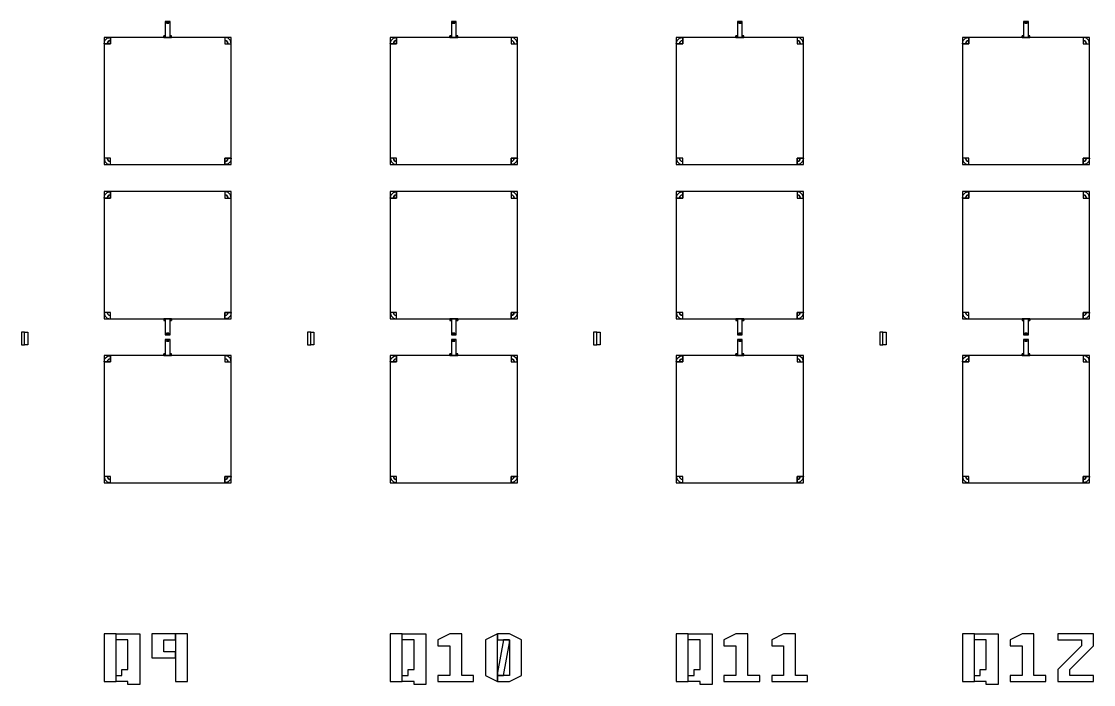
# Model space of a CAD drawing. Extents: x -50899 to 50899, y -48295 to 50898.
# Drawn here: x -13520 to -6775, y -39024 to -34855 of the extents above; entities that cross this region are included whole.
import ezdxf

# ---------------------------------------------------------------- set-up
doc = ezdxf.new("R2010")
doc.units = 0

# ---------------------------------------------------------------- blocks, each defined once
blk = doc.blocks.new('Q8')
blk.add_lwpolyline([(1700, 2237.3), (1700, 2317.3), (1680, 2317.3), (1680, 2237.3), (1700, 2237.3)])
blk = doc.blocks.new('Q9')
for points in [[(785, 4270), (785, 4170), (815, 4170), (815, 4270), (785, 4270)], [(792.5, 4265), (792.5, 4260), (807.5, 4260), (807.5, 4265), (792.5, 4265)], [(797.5, 4270), (797.5, 4265), (802.5, 4265), (802.5, 4270), (797.5, 4270)], [(400, 4170), (400, 3370), (1200, 3370), (1200, 4170), (400, 4170)], [(400, 4170), (400, 4130), (440, 4130), (440, 4170), (400, 4170)], [(400, 4130), (405.4, 4150), (420, 4164.6), (440, 4170), (440, 4150), (430, 4147.3), (422.7, 4140), (420, 4130), (400, 4130)], [(420, 4130), (422.7, 4140), (430, 4147.3), (440, 4150), (440, 4130), (440, 4130), (440, 4130), (440, 4130), (420, 4130)], [(785, 4170), (785, 4180), (775, 4180), (775, 4170), (785, 4170)], [(785, 4180), (783.7, 4175), (780, 4171.3), (775, 4170), (775, 4175), (777.5, 4175.7), (779.3, 4177.5), (780, 4180), (785, 4180)], [(780, 4180), (779.3, 4177.5), (777.5, 4175.7), (775, 4175), (775, 4180), (775, 4180), (775, 4180), (775, 4180), (780, 4180)], [(825, 4170), (825, 4180), (815, 4180), (815, 4170), (825, 4170)], [(815, 4180), (816.3, 4175), (820, 4171.3), (825, 4170), (825, 4175), (822.5, 4175.7), (820.7, 4177.5), (820, 4180), (815, 4180)], [(820, 4180), (820.7, 4177.5), (822.5, 4175.7), (825, 4175), (825, 4180), (825, 4180), (825, 4180), (825, 4180), (820, 4180)], [(1160, 4170), (1160, 4130), (1200, 4130), (1200, 4170), (1160, 4170)], [(1200, 4130), (1194.6, 4150), (1180, 4164.6), (1160, 4170), (1160, 4150), (1170, 4147.3), (1177.3, 4140), (1180, 4130), (1200, 4130)], [(1180, 4130), (1177.3, 4140), (1170, 4147.3), (1160, 4150), (1160, 4130), (1160, 4130), (1160, 4130), (1160, 4130), (1180, 4130)], [(440, 3370), (440, 3410), (400, 3410), (400, 3370), (440, 3370)], [(400, 3410), (405.4, 3390), (420, 3375.4), (440, 3370), (440, 3390), (430, 3392.7), (422.7, 3400), (420, 3410), (400, 3410)], [(420, 3410), (422.7, 3400), (430, 3392.7), (440, 3390), (440, 3410), (440, 3410), (440, 3410), (440, 3410), (420, 3410)], [(1200, 3370), (1200, 3410), (1160, 3410), (1160, 3370), (1200, 3370)], [(1200, 3410), (1194.6, 3390), (1180, 3375.4), (1160, 3370), (1160, 3390), (1170, 3392.7), (1177.3, 3400), (1180, 3410), (1200, 3410)], [(1180, 3410), (1177.3, 3400), (1170, 3392.7), (1160, 3390), (1160, 3410), (1160, 3410), (1160, 3410), (1160, 3410), (1180, 3410)], [(400, 3200), (400, 2400), (1200, 2400), (1200, 3200), (400, 3200)], [(400, 3200), (400, 3160), (440, 3160), (440, 3200), (400, 3200)], [(400, 3160), (405.4, 3180), (420, 3194.6), (440, 3200), (440, 3180), (430, 3177.3), (422.7, 3170), (420, 3160), (400, 3160)], [(420, 3160), (422.7, 3170), (430, 3177.3), (440, 3180), (440, 3160), (440, 3160), (440, 3160), (440, 3160), (420, 3160)], [(1160, 3200), (1160, 3160), (1200, 3160), (1200, 3200), (1160, 3200)], [(1200, 3160), (1194.6, 3180), (1180, 3194.6), (1160, 3200), (1160, 3180), (1170, 3177.3), (1177.3, 3170), (1180, 3160), (1200, 3160)], [(1180, 3160), (1177.3, 3170), (1170, 3177.3), (1160, 3180), (1160, 3160), (1160, 3160), (1160, 3160), (1160, 3160), (1180, 3160)], [(440, 2400), (440, 2440), (400, 2440), (400, 2400), (440, 2400)], [(400, 2440), (405.4, 2420), (420, 2405.4), (440, 2400), (440, 2420), (430, 2422.7), (422.7, 2430), (420, 2440), (400, 2440)], [(420, 2440), (422.7, 2430), (430, 2422.7), (440, 2420), (440, 2440), (440, 2440), (440, 2440), (440, 2440), (420, 2440)], [(1200, 2400), (1200, 2440), (1160, 2440), (1160, 2400), (1200, 2400)], [(1200, 2440), (1194.6, 2420), (1180, 2405.4), (1160, 2400), (1160, 2420), (1170, 2422.7), (1177.3, 2430), (1180, 2440), (1200, 2440)], [(1180, 2440), (1177.3, 2430), (1170, 2422.7), (1160, 2420), (1160, 2440), (1160, 2440), (1160, 2440), (1160, 2440), (1180, 2440)], [(775, 2400), (775, 2390), (785, 2390), (785, 2400), (775, 2400)], [(785, 2390), (783.7, 2395), (780, 2398.7), (775, 2400), (775, 2395), (777.5, 2394.3), (779.3, 2392.5), (780, 2390), (785, 2390)], [(780, 2390), (779.3, 2392.5), (777.5, 2394.3), (775, 2395), (775, 2390), (775, 2390), (775, 2390), (775, 2390), (780, 2390)], [(785, 2400), (785, 2300), (815, 2300), (815, 2400), (785, 2400)], [(815, 2400), (815, 2390), (825, 2390), (825, 2400), (815, 2400)], [(815, 2390), (816.3, 2395), (820, 2398.7), (825, 2400), (825, 2395), (822.5, 2394.3), (820.7, 2392.5), (820, 2390), (815, 2390)], [(820, 2390), (820.7, 2392.5), (822.5, 2394.3), (825, 2395), (825, 2390), (825, 2390), (825, 2390), (825, 2390), (820, 2390)], [(-100, 2237.3), (-100, 2317.3), (-80, 2317.3), (-80, 2237.3), (-100, 2237.3)], [(807.5, 2305), (807.5, 2310), (792.5, 2310), (792.5, 2305), (807.5, 2305)], [(802.5, 2300), (802.5, 2305), (797.5, 2305), (797.5, 2300), (802.5, 2300)], [(1700, 2237.3), (1700, 2317.3), (1680, 2317.3), (1680, 2237.3), (1700, 2237.3)], [(785, 2270), (785, 2170), (815, 2170), (815, 2270), (785, 2270)], [(792.5, 2265), (792.5, 2260), (807.5, 2260), (807.5, 2265), (792.5, 2265)], [(797.5, 2270), (797.5, 2265), (802.5, 2265), (802.5, 2270), (797.5, 2270)], [(400, 2170), (400, 1370), (1200, 1370), (1200, 2170), (400, 2170)], [(400, 2170), (400, 2130), (440, 2130), (440, 2170), (400, 2170)], [(400, 2130), (405.4, 2150), (420, 2164.6), (440, 2170), (440, 2150), (430, 2147.3), (422.7, 2140), (420, 2130), (400, 2130)], [(785, 2170), (785, 2180), (775, 2180), (775, 2170), (785, 2170)], [(785, 2180), (783.7, 2175), (780, 2171.3), (775, 2170), (775, 2175), (777.5, 2175.7), (779.3, 2177.5), (780, 2180), (785, 2180)], [(780, 2180), (779.3, 2177.5), (777.5, 2175.7), (775, 2175), (775, 2180), (775, 2180), (775, 2180), (775, 2180), (780, 2180)], [(825, 2170), (825, 2180), (815, 2180), (815, 2170), (825, 2170)], [(815, 2180), (816.3, 2175), (820, 2171.3), (825, 2170), (825, 2175), (822.5, 2175.7), (820.7, 2177.5), (820, 2180), (815, 2180)], [(820, 2180), (820.7, 2177.5), (822.5, 2175.7), (825, 2175), (825, 2180), (825, 2180), (825, 2180), (825, 2180), (820, 2180)], [(1160, 2170), (1160, 2130), (1200, 2130), (1200, 2170), (1160, 2170)], [(1200, 2130), (1194.6, 2150), (1180, 2164.6), (1160, 2170), (1160, 2150), (1170, 2147.3), (1177.3, 2140), (1180, 2130), (1200, 2130)], [(420, 2130), (422.7, 2140), (430, 2147.3), (440, 2150), (440, 2130), (440, 2130), (440, 2130), (440, 2130), (420, 2130)], [(1180, 2130), (1177.3, 2140), (1170, 2147.3), (1160, 2150), (1160, 2130), (1160, 2130), (1160, 2130), (1160, 2130), (1180, 2130)], [(440, 1370), (440, 1410), (400, 1410), (400, 1370), (440, 1370)], [(400, 1410), (405.4, 1390), (420, 1375.4), (440, 1370), (440, 1390), (430, 1392.7), (422.7, 1400), (420, 1410), (400, 1410)], [(420, 1410), (422.7, 1400), (430, 1392.7), (440, 1390), (440, 1410), (440, 1410), (440, 1410), (440, 1410), (420, 1410)], [(1200, 1370), (1200, 1410), (1160, 1410), (1160, 1370), (1200, 1370)], [(1200, 1410), (1194.6, 1390), (1180, 1375.4), (1160, 1370), (1160, 1390), (1170, 1392.7), (1177.3, 1400), (1180, 1410), (1200, 1410)], [(1180, 1410), (1177.3, 1400), (1170, 1392.7), (1160, 1390), (1160, 1410), (1160, 1410), (1160, 1410), (1160, 1410), (1180, 1410)], [(400, 120), (475, 120), (475, 420), (400, 420), (400, 120)], [(475, 157.5), (512.5, 157.5), (512.5, 195), (550, 195), (550, 382.5), (475, 382.5), (475, 420), (625, 420), (625, 101.2), (550, 101.2), (550, 120), (475, 120), (475, 157.5)], [(850, 420), (700, 420), (700, 270), (850, 270), (850, 307.5), (775, 307.5), (775, 382.5), (850, 382.5), (850, 420)], [(850, 120), (925, 120), (925, 420), (850, 420), (850, 120)]]:
    blk.add_lwpolyline(points)
blk = doc.blocks.new('Q10')
for points in [[(785, 4270), (785, 4170), (815, 4170), (815, 4270), (785, 4270)], [(792.5, 4265), (792.5, 4260), (807.5, 4260), (807.5, 4265), (792.5, 4265)], [(797.5, 4270), (797.5, 4265), (802.5, 4265), (802.5, 4270), (797.5, 4270)], [(400, 4170), (400, 3370), (1200, 3370), (1200, 4170), (400, 4170)], [(400, 4170), (400, 4130), (440, 4130), (440, 4170), (400, 4170)], [(400, 4130), (405.4, 4150), (420, 4164.6), (440, 4170), (440, 4150), (430, 4147.3), (422.7, 4140), (420, 4130), (400, 4130)], [(420, 4130), (422.7, 4140), (430, 4147.3), (440, 4150), (440, 4130), (440, 4130), (440, 4130), (440, 4130), (420, 4130)], [(785, 4170), (785, 4180), (775, 4180), (775, 4170), (785, 4170)], [(785, 4180), (783.7, 4175), (780, 4171.3), (775, 4170), (775, 4175), (777.5, 4175.7), (779.3, 4177.5), (780, 4180), (785, 4180)], [(780, 4180), (779.3, 4177.5), (777.5, 4175.7), (775, 4175), (775, 4180), (775, 4180), (775, 4180), (775, 4180), (780, 4180)], [(825, 4170), (825, 4180), (815, 4180), (815, 4170), (825, 4170)], [(815, 4180), (816.3, 4175), (820, 4171.3), (825, 4170), (825, 4175), (822.5, 4175.7), (820.7, 4177.5), (820, 4180), (815, 4180)], [(820, 4180), (820.7, 4177.5), (822.5, 4175.7), (825, 4175), (825, 4180), (825, 4180), (825, 4180), (825, 4180), (820, 4180)], [(1160, 4170), (1160, 4130), (1200, 4130), (1200, 4170), (1160, 4170)], [(1200, 4130), (1194.6, 4150), (1180, 4164.6), (1160, 4170), (1160, 4150), (1170, 4147.3), (1177.3, 4140), (1180, 4130), (1200, 4130)], [(1180, 4130), (1177.3, 4140), (1170, 4147.3), (1160, 4150), (1160, 4130), (1160, 4130), (1160, 4130), (1160, 4130), (1180, 4130)], [(440, 3370), (440, 3410), (400, 3410), (400, 3370), (440, 3370)], [(400, 3410), (405.4, 3390), (420, 3375.4), (440, 3370), (440, 3390), (430, 3392.7), (422.7, 3400), (420, 3410), (400, 3410)], [(420, 3410), (422.7, 3400), (430, 3392.7), (440, 3390), (440, 3410), (440, 3410), (440, 3410), (440, 3410), (420, 3410)], [(1200, 3370), (1200, 3410), (1160, 3410), (1160, 3370), (1200, 3370)], [(1200, 3410), (1194.6, 3390), (1180, 3375.4), (1160, 3370), (1160, 3390), (1170, 3392.7), (1177.3, 3400), (1180, 3410), (1200, 3410)], [(1180, 3410), (1177.3, 3400), (1170, 3392.7), (1160, 3390), (1160, 3410), (1160, 3410), (1160, 3410), (1160, 3410), (1180, 3410)], [(400, 3200), (400, 2400), (1200, 2400), (1200, 3200), (400, 3200)], [(400, 3200), (400, 3160), (440, 3160), (440, 3200), (400, 3200)], [(400, 3160), (405.4, 3180), (420, 3194.6), (440, 3200), (440, 3180), (430, 3177.3), (422.7, 3170), (420, 3160), (400, 3160)], [(420, 3160), (422.7, 3170), (430, 3177.3), (440, 3180), (440, 3160), (440, 3160), (440, 3160), (440, 3160), (420, 3160)], [(1160, 3200), (1160, 3160), (1200, 3160), (1200, 3200), (1160, 3200)], [(1200, 3160), (1194.6, 3180), (1180, 3194.6), (1160, 3200), (1160, 3180), (1170, 3177.3), (1177.3, 3170), (1180, 3160), (1200, 3160)], [(1180, 3160), (1177.3, 3170), (1170, 3177.3), (1160, 3180), (1160, 3160), (1160, 3160), (1160, 3160), (1160, 3160), (1180, 3160)], [(440, 2400), (440, 2440), (400, 2440), (400, 2400), (440, 2400)], [(400, 2440), (405.4, 2420), (420, 2405.4), (440, 2400), (440, 2420), (430, 2422.7), (422.7, 2430), (420, 2440), (400, 2440)], [(420, 2440), (422.7, 2430), (430, 2422.7), (440, 2420), (440, 2440), (440, 2440), (440, 2440), (440, 2440), (420, 2440)], [(1200, 2400), (1200, 2440), (1160, 2440), (1160, 2400), (1200, 2400)], [(1200, 2440), (1194.6, 2420), (1180, 2405.4), (1160, 2400), (1160, 2420), (1170, 2422.7), (1177.3, 2430), (1180, 2440), (1200, 2440)], [(1180, 2440), (1177.3, 2430), (1170, 2422.7), (1160, 2420), (1160, 2440), (1160, 2440), (1160, 2440), (1160, 2440), (1180, 2440)], [(775, 2400), (775, 2390), (785, 2390), (785, 2400), (775, 2400)], [(785, 2390), (783.7, 2395), (780, 2398.7), (775, 2400), (775, 2395), (777.5, 2394.3), (779.3, 2392.5), (780, 2390), (785, 2390)], [(780, 2390), (779.3, 2392.5), (777.5, 2394.3), (775, 2395), (775, 2390), (775, 2390), (775, 2390), (775, 2390), (780, 2390)], [(785, 2400), (785, 2300), (815, 2300), (815, 2400), (785, 2400)], [(815, 2400), (815, 2390), (825, 2390), (825, 2400), (815, 2400)], [(815, 2390), (816.3, 2395), (820, 2398.7), (825, 2400), (825, 2395), (822.5, 2394.3), (820.7, 2392.5), (820, 2390), (815, 2390)], [(820, 2390), (820.7, 2392.5), (822.5, 2394.3), (825, 2395), (825, 2390), (825, 2390), (825, 2390), (825, 2390), (820, 2390)], [(-100, 2237.3), (-100, 2317.3), (-80, 2317.3), (-80, 2237.3), (-100, 2237.3)], [(807.5, 2305), (807.5, 2310), (792.5, 2310), (792.5, 2305), (807.5, 2305)], [(802.5, 2300), (802.5, 2305), (797.5, 2305), (797.5, 2300), (802.5, 2300)], [(1700, 2237.3), (1700, 2317.3), (1680, 2317.3), (1680, 2237.3), (1700, 2237.3)], [(785, 2270), (785, 2170), (815, 2170), (815, 2270), (785, 2270)], [(792.5, 2265), (792.5, 2260), (807.5, 2260), (807.5, 2265), (792.5, 2265)], [(797.5, 2270), (797.5, 2265), (802.5, 2265), (802.5, 2270), (797.5, 2270)], [(400, 2170), (400, 1370), (1200, 1370), (1200, 2170), (400, 2170)], [(400, 2170), (400, 2130), (440, 2130), (440, 2170), (400, 2170)], [(400, 2130), (405.4, 2150), (420, 2164.6), (440, 2170), (440, 2150), (430, 2147.3), (422.7, 2140), (420, 2130), (400, 2130)], [(785, 2170), (785, 2180), (775, 2180), (775, 2170), (785, 2170)], [(785, 2180), (783.7, 2175), (780, 2171.3), (775, 2170), (775, 2175), (777.5, 2175.7), (779.3, 2177.5), (780, 2180), (785, 2180)], [(780, 2180), (779.3, 2177.5), (777.5, 2175.7), (775, 2175), (775, 2180), (775, 2180), (775, 2180), (775, 2180), (780, 2180)], [(825, 2170), (825, 2180), (815, 2180), (815, 2170), (825, 2170)], [(815, 2180), (816.3, 2175), (820, 2171.3), (825, 2170), (825, 2175), (822.5, 2175.7), (820.7, 2177.5), (820, 2180), (815, 2180)], [(820, 2180), (820.7, 2177.5), (822.5, 2175.7), (825, 2175), (825, 2180), (825, 2180), (825, 2180), (825, 2180), (820, 2180)], [(1160, 2170), (1160, 2130), (1200, 2130), (1200, 2170), (1160, 2170)], [(1200, 2130), (1194.6, 2150), (1180, 2164.6), (1160, 2170), (1160, 2150), (1170, 2147.3), (1177.3, 2140), (1180, 2130), (1200, 2130)], [(420, 2130), (422.7, 2140), (430, 2147.3), (440, 2150), (440, 2130), (440, 2130), (440, 2130), (440, 2130), (420, 2130)], [(1180, 2130), (1177.3, 2140), (1170, 2147.3), (1160, 2150), (1160, 2130), (1160, 2130), (1160, 2130), (1160, 2130), (1180, 2130)], [(440, 1370), (440, 1410), (400, 1410), (400, 1370), (440, 1370)], [(400, 1410), (405.4, 1390), (420, 1375.4), (440, 1370), (440, 1390), (430, 1392.7), (422.7, 1400), (420, 1410), (400, 1410)], [(420, 1410), (422.7, 1400), (430, 1392.7), (440, 1390), (440, 1410), (440, 1410), (440, 1410), (440, 1410), (420, 1410)], [(1200, 1370), (1200, 1410), (1160, 1410), (1160, 1370), (1200, 1370)], [(1200, 1410), (1194.6, 1390), (1180, 1375.4), (1160, 1370), (1160, 1390), (1170, 1392.7), (1177.3, 1400), (1180, 1410), (1200, 1410)], [(1180, 1410), (1177.3, 1400), (1170, 1392.7), (1160, 1390), (1160, 1410), (1160, 1410), (1160, 1410), (1160, 1410), (1180, 1410)], [(400, 120), (475, 120), (475, 420), (400, 420), (400, 120)], [(475, 157.5), (512.5, 157.5), (512.5, 195), (550, 195), (550, 382.5), (475, 382.5), (475, 420), (625, 420), (625, 101.2), (550, 101.2), (550, 120), (475, 120), (475, 157.5)], [(700, 120), (925, 120), (925, 157.5), (850, 157.5), (850, 420), (775, 420), (700, 382.5), (700, 345), (775, 345), (775, 157.5), (700, 157.5), (700, 120), (700, 120)], [(1000, 157.5), (1075, 120), (1075, 420), (1000, 382.5), (1000, 157.5)], [(1075, 120), (1150, 120), (1225, 157.5), (1225, 382.5), (1150, 420), (1075, 420), (1075, 382.5), (1150, 382.5), (1150, 157.5), (1075, 157.5), (1075, 120)], [(1075, 157.5), (1112.5, 157.5), (1150, 363.8), (1150, 382.5), (1112.5, 382.5), (1075, 176.2), (1075, 157.5)]]:
    blk.add_lwpolyline(points)
blk = doc.blocks.new('Q11')
for points in [[(785, 4270), (785, 4170), (815, 4170), (815, 4270), (785, 4270)], [(792.5, 4265), (792.5, 4260), (807.5, 4260), (807.5, 4265), (792.5, 4265)], [(797.5, 4270), (797.5, 4265), (802.5, 4265), (802.5, 4270), (797.5, 4270)], [(400, 4170), (400, 3370), (1200, 3370), (1200, 4170), (400, 4170)], [(400, 4170), (400, 4130), (440, 4130), (440, 4170), (400, 4170)], [(400, 4130), (405.4, 4150), (420, 4164.6), (440, 4170), (440, 4150), (430, 4147.3), (422.7, 4140), (420, 4130), (400, 4130)], [(420, 4130), (422.7, 4140), (430, 4147.3), (440, 4150), (440, 4130), (440, 4130), (440, 4130), (440, 4130), (420, 4130)], [(785, 4170), (785, 4180), (775, 4180), (775, 4170), (785, 4170)], [(785, 4180), (783.7, 4175), (780, 4171.3), (775, 4170), (775, 4175), (777.5, 4175.7), (779.3, 4177.5), (780, 4180), (785, 4180)], [(780, 4180), (779.3, 4177.5), (777.5, 4175.7), (775, 4175), (775, 4180), (775, 4180), (775, 4180), (775, 4180), (780, 4180)], [(825, 4170), (825, 4180), (815, 4180), (815, 4170), (825, 4170)], [(815, 4180), (816.3, 4175), (820, 4171.3), (825, 4170), (825, 4175), (822.5, 4175.7), (820.7, 4177.5), (820, 4180), (815, 4180)], [(820, 4180), (820.7, 4177.5), (822.5, 4175.7), (825, 4175), (825, 4180), (825, 4180), (825, 4180), (825, 4180), (820, 4180)], [(1160, 4170), (1160, 4130), (1200, 4130), (1200, 4170), (1160, 4170)], [(1200, 4130), (1194.6, 4150), (1180, 4164.6), (1160, 4170), (1160, 4150), (1170, 4147.3), (1177.3, 4140), (1180, 4130), (1200, 4130)], [(1180, 4130), (1177.3, 4140), (1170, 4147.3), (1160, 4150), (1160, 4130), (1160, 4130), (1160, 4130), (1160, 4130), (1180, 4130)], [(440, 3370), (440, 3410), (400, 3410), (400, 3370), (440, 3370)], [(400, 3410), (405.4, 3390), (420, 3375.4), (440, 3370), (440, 3390), (430, 3392.7), (422.7, 3400), (420, 3410), (400, 3410)], [(420, 3410), (422.7, 3400), (430, 3392.7), (440, 3390), (440, 3410), (440, 3410), (440, 3410), (440, 3410), (420, 3410)], [(1200, 3370), (1200, 3410), (1160, 3410), (1160, 3370), (1200, 3370)], [(1200, 3410), (1194.6, 3390), (1180, 3375.4), (1160, 3370), (1160, 3390), (1170, 3392.7), (1177.3, 3400), (1180, 3410), (1200, 3410)], [(1180, 3410), (1177.3, 3400), (1170, 3392.7), (1160, 3390), (1160, 3410), (1160, 3410), (1160, 3410), (1160, 3410), (1180, 3410)], [(400, 3200), (400, 2400), (1200, 2400), (1200, 3200), (400, 3200)], [(400, 3200), (400, 3160), (440, 3160), (440, 3200), (400, 3200)], [(400, 3160), (405.4, 3180), (420, 3194.6), (440, 3200), (440, 3180), (430, 3177.3), (422.7, 3170), (420, 3160), (400, 3160)], [(420, 3160), (422.7, 3170), (430, 3177.3), (440, 3180), (440, 3160), (440, 3160), (440, 3160), (440, 3160), (420, 3160)], [(1160, 3200), (1160, 3160), (1200, 3160), (1200, 3200), (1160, 3200)], [(1200, 3160), (1194.6, 3180), (1180, 3194.6), (1160, 3200), (1160, 3180), (1170, 3177.3), (1177.3, 3170), (1180, 3160), (1200, 3160)], [(1180, 3160), (1177.3, 3170), (1170, 3177.3), (1160, 3180), (1160, 3160), (1160, 3160), (1160, 3160), (1160, 3160), (1180, 3160)], [(440, 2400), (440, 2440), (400, 2440), (400, 2400), (440, 2400)], [(400, 2440), (405.4, 2420), (420, 2405.4), (440, 2400), (440, 2420), (430, 2422.7), (422.7, 2430), (420, 2440), (400, 2440)], [(420, 2440), (422.7, 2430), (430, 2422.7), (440, 2420), (440, 2440), (440, 2440), (440, 2440), (440, 2440), (420, 2440)], [(1200, 2400), (1200, 2440), (1160, 2440), (1160, 2400), (1200, 2400)], [(1200, 2440), (1194.6, 2420), (1180, 2405.4), (1160, 2400), (1160, 2420), (1170, 2422.7), (1177.3, 2430), (1180, 2440), (1200, 2440)], [(1180, 2440), (1177.3, 2430), (1170, 2422.7), (1160, 2420), (1160, 2440), (1160, 2440), (1160, 2440), (1160, 2440), (1180, 2440)], [(775, 2400), (775, 2390), (785, 2390), (785, 2400), (775, 2400)], [(785, 2390), (783.7, 2395), (780, 2398.7), (775, 2400), (775, 2395), (777.5, 2394.3), (779.3, 2392.5), (780, 2390), (785, 2390)], [(780, 2390), (779.3, 2392.5), (777.5, 2394.3), (775, 2395), (775, 2390), (775, 2390), (775, 2390), (775, 2390), (780, 2390)], [(785, 2400), (785, 2300), (815, 2300), (815, 2400), (785, 2400)], [(815, 2400), (815, 2390), (825, 2390), (825, 2400), (815, 2400)], [(815, 2390), (816.3, 2395), (820, 2398.7), (825, 2400), (825, 2395), (822.5, 2394.3), (820.7, 2392.5), (820, 2390), (815, 2390)], [(820, 2390), (820.7, 2392.5), (822.5, 2394.3), (825, 2395), (825, 2390), (825, 2390), (825, 2390), (825, 2390), (820, 2390)], [(-100, 2237.3), (-100, 2317.3), (-80, 2317.3), (-80, 2237.3), (-100, 2237.3)], [(807.5, 2305), (807.5, 2310), (792.5, 2310), (792.5, 2305), (807.5, 2305)], [(802.5, 2300), (802.5, 2305), (797.5, 2305), (797.5, 2300), (802.5, 2300)], [(1700, 2237.3), (1700, 2317.3), (1680, 2317.3), (1680, 2237.3), (1700, 2237.3)], [(785, 2270), (785, 2170), (815, 2170), (815, 2270), (785, 2270)], [(792.5, 2265), (792.5, 2260), (807.5, 2260), (807.5, 2265), (792.5, 2265)], [(797.5, 2270), (797.5, 2265), (802.5, 2265), (802.5, 2270), (797.5, 2270)], [(400, 2170), (400, 1370), (1200, 1370), (1200, 2170), (400, 2170)], [(400, 2170), (400, 2130), (440, 2130), (440, 2170), (400, 2170)], [(400, 2130), (405.4, 2150), (420, 2164.6), (440, 2170), (440, 2150), (430, 2147.3), (422.7, 2140), (420, 2130), (400, 2130)], [(785, 2170), (785, 2180), (775, 2180), (775, 2170), (785, 2170)], [(785, 2180), (783.7, 2175), (780, 2171.3), (775, 2170), (775, 2175), (777.5, 2175.7), (779.3, 2177.5), (780, 2180), (785, 2180)], [(780, 2180), (779.3, 2177.5), (777.5, 2175.7), (775, 2175), (775, 2180), (775, 2180), (775, 2180), (775, 2180), (780, 2180)], [(825, 2170), (825, 2180), (815, 2180), (815, 2170), (825, 2170)], [(815, 2180), (816.3, 2175), (820, 2171.3), (825, 2170), (825, 2175), (822.5, 2175.7), (820.7, 2177.5), (820, 2180), (815, 2180)], [(820, 2180), (820.7, 2177.5), (822.5, 2175.7), (825, 2175), (825, 2180), (825, 2180), (825, 2180), (825, 2180), (820, 2180)], [(1160, 2170), (1160, 2130), (1200, 2130), (1200, 2170), (1160, 2170)], [(1200, 2130), (1194.6, 2150), (1180, 2164.6), (1160, 2170), (1160, 2150), (1170, 2147.3), (1177.3, 2140), (1180, 2130), (1200, 2130)], [(420, 2130), (422.7, 2140), (430, 2147.3), (440, 2150), (440, 2130), (440, 2130), (440, 2130), (440, 2130), (420, 2130)], [(1180, 2130), (1177.3, 2140), (1170, 2147.3), (1160, 2150), (1160, 2130), (1160, 2130), (1160, 2130), (1160, 2130), (1180, 2130)], [(440, 1370), (440, 1410), (400, 1410), (400, 1370), (440, 1370)], [(400, 1410), (405.4, 1390), (420, 1375.4), (440, 1370), (440, 1390), (430, 1392.7), (422.7, 1400), (420, 1410), (400, 1410)], [(420, 1410), (422.7, 1400), (430, 1392.7), (440, 1390), (440, 1410), (440, 1410), (440, 1410), (440, 1410), (420, 1410)], [(1200, 1370), (1200, 1410), (1160, 1410), (1160, 1370), (1200, 1370)], [(1200, 1410), (1194.6, 1390), (1180, 1375.4), (1160, 1370), (1160, 1390), (1170, 1392.7), (1177.3, 1400), (1180, 1410), (1200, 1410)], [(1180, 1410), (1177.3, 1400), (1170, 1392.7), (1160, 1390), (1160, 1410), (1160, 1410), (1160, 1410), (1160, 1410), (1180, 1410)], [(400, 120), (475, 120), (475, 420), (400, 420), (400, 120)], [(475, 157.5), (512.5, 157.5), (512.5, 195), (550, 195), (550, 382.5), (475, 382.5), (475, 420), (625, 420), (625, 101.2), (550, 101.2), (550, 120), (475, 120), (475, 157.5)], [(700, 120), (925, 120), (925, 157.5), (850, 157.5), (850, 420), (775, 420), (700, 382.5), (700, 345), (775, 345), (775, 157.5), (700, 157.5), (700, 120), (700, 120)], [(1000, 120), (1225, 120), (1225, 157.5), (1150, 157.5), (1150, 420), (1075, 420), (1000, 382.5), (1000, 345), (1075, 345), (1075, 157.5), (1000, 157.5), (1000, 120), (1000, 120)]]:
    blk.add_lwpolyline(points)
blk = doc.blocks.new('Q12')
for points in [[(785, 4270), (785, 4170), (815, 4170), (815, 4270), (785, 4270)], [(792.5, 4265), (792.5, 4260), (807.5, 4260), (807.5, 4265), (792.5, 4265)], [(797.5, 4270), (797.5, 4265), (802.5, 4265), (802.5, 4270), (797.5, 4270)], [(400, 4170), (400, 3370), (1200, 3370), (1200, 4170), (400, 4170)], [(400, 4170), (400, 4130), (440, 4130), (440, 4170), (400, 4170)], [(400, 4130), (405.4, 4150), (420, 4164.6), (440, 4170), (440, 4150), (430, 4147.3), (422.7, 4140), (420, 4130), (400, 4130)], [(420, 4130), (422.7, 4140), (430, 4147.3), (440, 4150), (440, 4130), (440, 4130), (440, 4130), (440, 4130), (420, 4130)], [(785, 4170), (785, 4180), (775, 4180), (775, 4170), (785, 4170)], [(785, 4180), (783.7, 4175), (780, 4171.3), (775, 4170), (775, 4175), (777.5, 4175.7), (779.3, 4177.5), (780, 4180), (785, 4180)], [(780, 4180), (779.3, 4177.5), (777.5, 4175.7), (775, 4175), (775, 4180), (775, 4180), (775, 4180), (775, 4180), (780, 4180)], [(825, 4170), (825, 4180), (815, 4180), (815, 4170), (825, 4170)], [(815, 4180), (816.3, 4175), (820, 4171.3), (825, 4170), (825, 4175), (822.5, 4175.7), (820.7, 4177.5), (820, 4180), (815, 4180)], [(820, 4180), (820.7, 4177.5), (822.5, 4175.7), (825, 4175), (825, 4180), (825, 4180), (825, 4180), (825, 4180), (820, 4180)], [(1160, 4170), (1160, 4130), (1200, 4130), (1200, 4170), (1160, 4170)], [(1200, 4130), (1194.6, 4150), (1180, 4164.6), (1160, 4170), (1160, 4150), (1170, 4147.3), (1177.3, 4140), (1180, 4130), (1200, 4130)], [(1180, 4130), (1177.3, 4140), (1170, 4147.3), (1160, 4150), (1160, 4130), (1160, 4130), (1160, 4130), (1160, 4130), (1180, 4130)], [(440, 3370), (440, 3410), (400, 3410), (400, 3370), (440, 3370)], [(400, 3410), (405.4, 3390), (420, 3375.4), (440, 3370), (440, 3390), (430, 3392.7), (422.7, 3400), (420, 3410), (400, 3410)], [(420, 3410), (422.7, 3400), (430, 3392.7), (440, 3390), (440, 3410), (440, 3410), (440, 3410), (440, 3410), (420, 3410)], [(1200, 3370), (1200, 3410), (1160, 3410), (1160, 3370), (1200, 3370)], [(1200, 3410), (1194.6, 3390), (1180, 3375.4), (1160, 3370), (1160, 3390), (1170, 3392.7), (1177.3, 3400), (1180, 3410), (1200, 3410)], [(1180, 3410), (1177.3, 3400), (1170, 3392.7), (1160, 3390), (1160, 3410), (1160, 3410), (1160, 3410), (1160, 3410), (1180, 3410)], [(400, 3200), (400, 2400), (1200, 2400), (1200, 3200), (400, 3200)], [(400, 3200), (400, 3160), (440, 3160), (440, 3200), (400, 3200)], [(400, 3160), (405.4, 3180), (420, 3194.6), (440, 3200), (440, 3180), (430, 3177.3), (422.7, 3170), (420, 3160), (400, 3160)], [(420, 3160), (422.7, 3170), (430, 3177.3), (440, 3180), (440, 3160), (440, 3160), (440, 3160), (440, 3160), (420, 3160)], [(1160, 3200), (1160, 3160), (1200, 3160), (1200, 3200), (1160, 3200)], [(1200, 3160), (1194.6, 3180), (1180, 3194.6), (1160, 3200), (1160, 3180), (1170, 3177.3), (1177.3, 3170), (1180, 3160), (1200, 3160)], [(1180, 3160), (1177.3, 3170), (1170, 3177.3), (1160, 3180), (1160, 3160), (1160, 3160), (1160, 3160), (1160, 3160), (1180, 3160)], [(440, 2400), (440, 2440), (400, 2440), (400, 2400), (440, 2400)], [(400, 2440), (405.4, 2420), (420, 2405.4), (440, 2400), (440, 2420), (430, 2422.7), (422.7, 2430), (420, 2440), (400, 2440)], [(420, 2440), (422.7, 2430), (430, 2422.7), (440, 2420), (440, 2440), (440, 2440), (440, 2440), (440, 2440), (420, 2440)], [(1200, 2400), (1200, 2440), (1160, 2440), (1160, 2400), (1200, 2400)], [(1200, 2440), (1194.6, 2420), (1180, 2405.4), (1160, 2400), (1160, 2420), (1170, 2422.7), (1177.3, 2430), (1180, 2440), (1200, 2440)], [(1180, 2440), (1177.3, 2430), (1170, 2422.7), (1160, 2420), (1160, 2440), (1160, 2440), (1160, 2440), (1160, 2440), (1180, 2440)], [(775, 2400), (775, 2390), (785, 2390), (785, 2400), (775, 2400)], [(785, 2390), (783.7, 2395), (780, 2398.7), (775, 2400), (775, 2395), (777.5, 2394.3), (779.3, 2392.5), (780, 2390), (785, 2390)], [(780, 2390), (779.3, 2392.5), (777.5, 2394.3), (775, 2395), (775, 2390), (775, 2390), (775, 2390), (775, 2390), (780, 2390)], [(785, 2400), (785, 2300), (815, 2300), (815, 2400), (785, 2400)], [(815, 2400), (815, 2390), (825, 2390), (825, 2400), (815, 2400)], [(815, 2390), (816.3, 2395), (820, 2398.7), (825, 2400), (825, 2395), (822.5, 2394.3), (820.7, 2392.5), (820, 2390), (815, 2390)], [(820, 2390), (820.7, 2392.5), (822.5, 2394.3), (825, 2395), (825, 2390), (825, 2390), (825, 2390), (825, 2390), (820, 2390)], [(-100, 2237.3), (-100, 2317.3), (-80, 2317.3), (-80, 2237.3), (-100, 2237.3)], [(807.5, 2305), (807.5, 2310), (792.5, 2310), (792.5, 2305), (807.5, 2305)], [(802.5, 2300), (802.5, 2305), (797.5, 2305), (797.5, 2300), (802.5, 2300)], [(785, 2270), (785, 2170), (815, 2170), (815, 2270), (785, 2270)], [(792.5, 2265), (792.5, 2260), (807.5, 2260), (807.5, 2265), (792.5, 2265)], [(797.5, 2270), (797.5, 2265), (802.5, 2265), (802.5, 2270), (797.5, 2270)], [(400, 2170), (400, 1370), (1200, 1370), (1200, 2170), (400, 2170)], [(400, 2170), (400, 2130), (440, 2130), (440, 2170), (400, 2170)], [(400, 2130), (405.4, 2150), (420, 2164.6), (440, 2170), (440, 2150), (430, 2147.3), (422.7, 2140), (420, 2130), (400, 2130)], [(785, 2170), (785, 2180), (775, 2180), (775, 2170), (785, 2170)], [(785, 2180), (783.7, 2175), (780, 2171.3), (775, 2170), (775, 2175), (777.5, 2175.7), (779.3, 2177.5), (780, 2180), (785, 2180)], [(780, 2180), (779.3, 2177.5), (777.5, 2175.7), (775, 2175), (775, 2180), (775, 2180), (775, 2180), (775, 2180), (780, 2180)], [(825, 2170), (825, 2180), (815, 2180), (815, 2170), (825, 2170)], [(815, 2180), (816.3, 2175), (820, 2171.3), (825, 2170), (825, 2175), (822.5, 2175.7), (820.7, 2177.5), (820, 2180), (815, 2180)], [(820, 2180), (820.7, 2177.5), (822.5, 2175.7), (825, 2175), (825, 2180), (825, 2180), (825, 2180), (825, 2180), (820, 2180)], [(1160, 2170), (1160, 2130), (1200, 2130), (1200, 2170), (1160, 2170)], [(1200, 2130), (1194.6, 2150), (1180, 2164.6), (1160, 2170), (1160, 2150), (1170, 2147.3), (1177.3, 2140), (1180, 2130), (1200, 2130)], [(420, 2130), (422.7, 2140), (430, 2147.3), (440, 2150), (440, 2130), (440, 2130), (440, 2130), (440, 2130), (420, 2130)], [(1180, 2130), (1177.3, 2140), (1170, 2147.3), (1160, 2150), (1160, 2130), (1160, 2130), (1160, 2130), (1160, 2130), (1180, 2130)], [(440, 1370), (440, 1410), (400, 1410), (400, 1370), (440, 1370)], [(400, 1410), (405.4, 1390), (420, 1375.4), (440, 1370), (440, 1390), (430, 1392.7), (422.7, 1400), (420, 1410), (400, 1410)], [(420, 1410), (422.7, 1400), (430, 1392.7), (440, 1390), (440, 1410), (440, 1410), (440, 1410), (440, 1410), (420, 1410)], [(1200, 1370), (1200, 1410), (1160, 1410), (1160, 1370), (1200, 1370)], [(1200, 1410), (1194.6, 1390), (1180, 1375.4), (1160, 1370), (1160, 1390), (1170, 1392.7), (1177.3, 1400), (1180, 1410), (1200, 1410)], [(1180, 1410), (1177.3, 1400), (1170, 1392.7), (1160, 1390), (1160, 1410), (1160, 1410), (1160, 1410), (1160, 1410), (1180, 1410)], [(400, 120), (475, 120), (475, 420), (400, 420), (400, 120)], [(475, 157.5), (512.5, 157.5), (512.5, 195), (550, 195), (550, 382.5), (475, 382.5), (475, 420), (625, 420), (625, 101.2), (550, 101.2), (550, 120), (475, 120), (475, 157.5)], [(700, 120), (925, 120), (925, 157.5), (850, 157.5), (850, 420), (775, 420), (700, 382.5), (700, 345), (775, 345), (775, 157.5), (700, 157.5), (700, 120), (700, 120)], [(1000, 120), (1225, 120), (1225, 157.5), (1075, 157.5), (1075, 195), (1225, 345), (1225, 420), (1000, 420), (1000, 382.5), (1150, 382.5), (1150, 345), (1000, 195), (1000, 120), (1000, 120)]]:
    blk.add_lwpolyline(points)

msp = doc.modelspace()

# ---------------------------------------------------------------- block references
for name, p in [('Q8', (-15200, -39125)), ('Q9', (-13400, -39125)), ('Q10', (-11600, -39125)), ('Q11', (-9800, -39125)), ('Q12', (-8000, -39125))]:
    msp.add_blockref(name, p)

doc.saveas('drawing.dxf')
